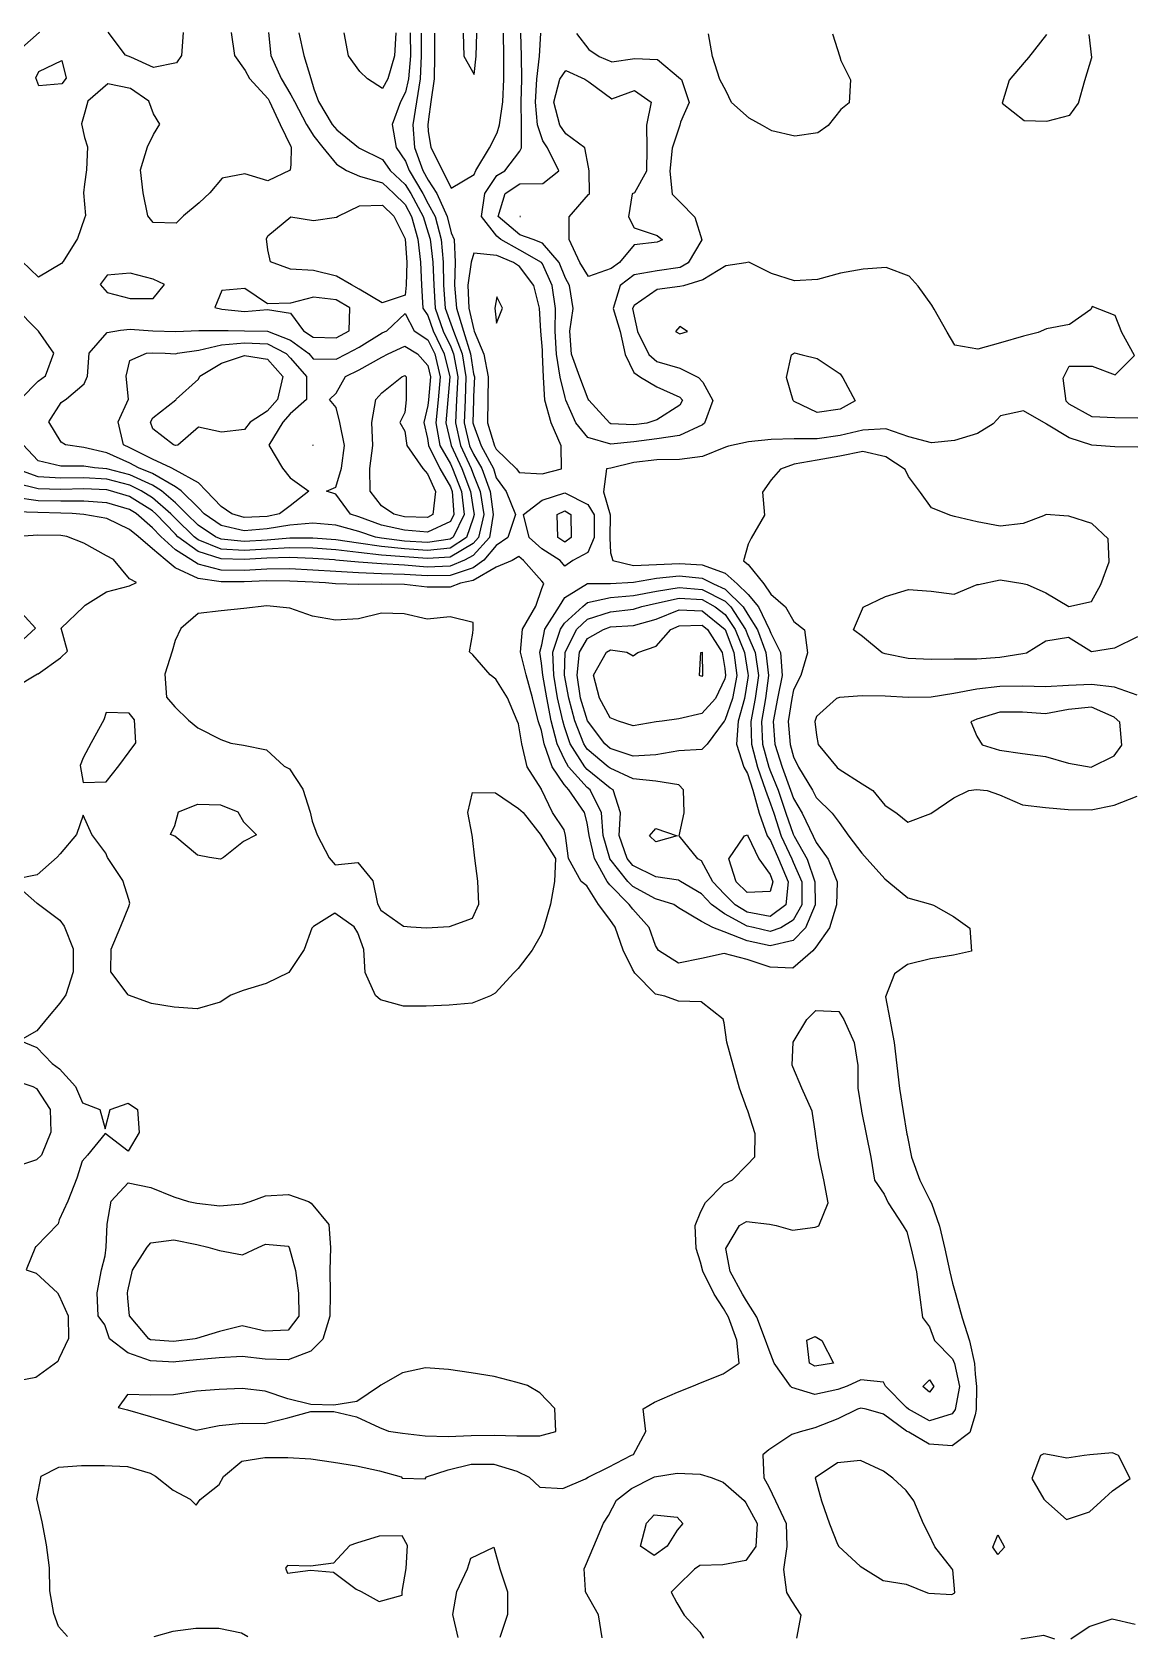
# Model space of a CAD drawing. Header units: metres. Extents: x -1670 to 1662, y -1053 to 1054.
# Drawn here: x 215 to 1662, y -1053 to 1049 of the extents above; entities that cross this region are included whole.
import ezdxf

# ---------------------------------------------------------------- set-up
doc = ezdxf.new("R2010")
doc.units = ezdxf.units.M

msp = doc.modelspace()

# ---------------------------------------------------------------- linework, layer by layer
at = {"layer": 'CONTOUR_10p0'}
for points in [[(524.331, 1048.509), (527.496, 1018.518), (541.111, 988.503), (553.71, 967.179), (558.224, 958.479), (573.879, 928.46), (583.57, 912.909), (595.585, 898.426), (613.47, 876.311), (626.509, 868.371), (643.419, 860.672), (673.384, 852.123), (688.424, 838.244), (703.303, 823.633), (711.612, 808.207), (719.696, 778.205), (723.212, 748.213), (724.569, 718.226), (726.245, 688.238), (732.953, 678.378), (739.933, 658.223), (754.429, 628.206), (761.463, 598.206), (759.098, 568.228), (756.608, 538.25), (762.556, 512.512), (763.447, 508.25), (777.348, 478.234), (788.785, 448.224), (792.34, 425.781), (793.58, 418.229), (792.312, 413.235), (783.466, 388.269), (762.237, 374.173), (732.245, 371.104), (702.265, 373.181), (672.288, 376.137), (642.314, 380.737), (612.339, 385.182), (582.359, 387.319), (552.375, 387.217), (522.384, 384.712), (492.395, 382.623), (462.417, 385.792), (454.826, 389.025), (432.475, 404.166), (417.171, 419.096), (402.558, 433.52), (384.135, 449.155), (372.626, 456.379), (342.672, 469.893), (312.706, 477.92), (296.56, 479.341), (282.729, 481.494), (252.744, 481.403), (222.776, 488.506), (202.907, 509.54)], [(313.288, 731.134), (303.987, 719.194), (313.236, 708.392), (343.203, 700.773), (373.188, 700.894), (388.036, 719.001), (373.246, 725.93), (343.279, 733.901), (313.288, 731.134)], [(463.166, 711.305), (454.224, 688.865), (463.11, 686.987), (493.087, 683.51), (523.079, 686.551), (553.052, 681.421), (570.039, 658.614), (582.964, 649.939), (612.947, 649.249), (629.993, 658.476), (630.832, 688.458), (613.062, 699.107), (583.085, 702.657), (553.082, 694.659), (523.096, 693.934), (493.157, 713.925), (463.166, 711.305)], [(200.221, 569.514), (223.015, 592.371), (232.515, 599.423), (243.463, 629.382), (223.165, 657.89), (221.961, 659.415), (193.251, 688.377)], [(971.892, 271.209), (1001.88, 272.776), (1031.884, 281.173), (1061.897, 293.632), (1091.878, 291.946), (1121.806, 267.62), (1121.851, 267.555), (1133.501, 237.544), (1137.354, 207.551), (1131.572, 177.581), (1121.532, 148.583), (1120.7, 147.622), (1098.331, 117.69), (1091.461, 110.829), (1061.472, 109.008), (1031.475, 103.771), (1001.487, 102.087), (971.525, 111.931), (964.379, 117.999), (941.659, 148.035), (941.624, 148.093), (932.735, 178.039), (928.141, 208.033), (931.328, 238.01), (941.872, 255.954), (962.605, 267.921), (971.892, 271.209)], [(1151.172, -0.973), (1151.457, -2.367), (1166.005, -32.384), (1181.037, -52.978), (1184.547, -62.41), (1180.986, -75.087), (1150.998, -76.55), (1136.469, -62.3), (1126.838, -32.294), (1147.481, -2.358), (1151.172, -0.973)]]:
    msp.add_lwpolyline(points, dxfattribs=at)
at = {"layer": 'CONTOUR_11p0'}
for points in [[(194.018, 1021.955), (224.064, 1048.606), (225.029, 1049.198)], [(475.553, 1048.621), (479.937, 1018.627), (493.814, 999.061), (499.281, 988.599), (523.713, 962.007), (525.76, 958.554), (539.743, 928.538), (553.554, 899.517), (554.008, 898.522), (553.5, 875.953), (552.718, 868.541), (523.466, 854.59), (493.503, 863.932), (463.505, 858.279), (447.756, 838.799), (433.445, 825.724), (413.026, 808.895), (403.399, 799.147), (373.417, 800.152), (366.349, 809.002), (360.275, 839), (356.599, 868.992), (365.914, 898.955), (373.682, 915.326), (382.195, 928.901), (373.744, 942.287), (367.667, 958.918), (343.835, 975.421), (313.864, 981.448), (287.694, 959.102), (283.794, 944.4), (279.762, 929.137), (283.718, 911.394), (287.229, 899.136), (286.294, 869.154), (283.578, 850.36), (282.182, 839.18), (283.518, 824.264), (284.998, 809.189), (283.475, 805.668), (274.334, 779.23), (255.546, 749.289), (253.354, 746.444), (223.328, 728.574), (201.453, 749.414)], [(643.33, 821.944), (673.316, 822.754), (688.141, 808.261), (703.199, 778.601), (703.287, 778.242), (705.238, 748.254), (704.542, 718.272), (703.03, 705.224), (673.022, 695.259), (643.078, 712.77), (632.751, 718.437), (613.133, 730.077), (583.166, 737.535), (553.185, 739.219), (526.895, 748.665), (523.258, 764.339), (521.703, 778.661), (523.301, 782.847), (553.343, 807.727), (583.316, 802.663), (613.311, 807.03), (615.4, 808.429), (643.33, 821.944)], [(343.11, 660.495), (360.933, 659.096), (373.09, 658.232), (403.073, 657.391), (433.061, 658.793), (447.335, 658.897), (463.046, 659.026), (471.64, 658.841), (493.03, 658.562), (523.013, 657.981), (552.971, 646.358), (576.905, 628.615), (582.899, 621.909), (612.883, 621.541), (626.542, 628.5), (642.903, 636.892), (672.932, 655.816), (679.226, 658.363), (702.975, 681.14), (714.837, 658.281), (732.879, 646.448), (741.854, 628.235), (748.863, 598.235), (746.31, 568.257), (743.373, 538.28), (748.739, 508.284), (762.491, 484.324), (765.297, 478.262), (776.724, 448.252), (780.334, 418.26), (765.999, 388.309), (762.264, 385.829), (732.269, 381.468), (702.289, 383.455), (672.313, 387.13), (664.544, 388.543), (642.348, 395.703), (612.383, 404.078), (582.404, 406.704), (552.414, 404.175), (522.418, 399.347), (492.428, 396.904), (462.459, 403.763), (440.268, 419.042), (432.527, 426.986), (409.958, 449.096), (402.606, 454.466), (372.661, 471.635), (354.072, 479.208), (342.707, 485.271), (312.754, 498.855), (282.785, 505.965), (258.78, 509.411), (252.816, 512.806), (236.831, 539.446), (252.936, 564.638), (259.833, 569.376), (282.976, 588.895), (287.529, 599.297), (289.473, 629.276), (313.116, 656.263), (330.828, 659.165), (343.11, 660.495)], [(582.639, 508.827), (582.437, 508.667), (582.638, 508.548), (582.722, 508.666), (582.639, 508.827)], [(1061.849, 272.662), (1091.835, 273.264), (1098.793, 267.608), (1118.059, 237.58), (1121.689, 216.715), (1122.58, 207.586), (1121.658, 203.262), (1109.25, 177.633), (1091.568, 157.685), (1061.568, 150.865), (1039.521, 147.809), (1031.574, 146.744), (1001.579, 141.901), (982.503, 147.941), (971.618, 152.154), (957.615, 177.982), (949.729, 207.984), (966.504, 237.929), (971.822, 240.971), (993.2, 237.867), (1001.789, 233.273), (1007.574, 237.834), (1031.803, 246.035), (1050.995, 267.718), (1061.849, 272.662)]]:
    msp.add_lwpolyline(points, dxfattribs=at)
at = {"layer": 'CONTOUR_12p0'}
for points in [[(412.727, 1048.766), (410.278, 1018.788), (403.882, 1008.868), (373.884, 1003.051), (343.93, 1016.4), (337.373, 1018.956), (314.69, 1048.992)], [(223.947, 997.727), (253.965, 1012.125), (259.529, 989.151), (253.894, 981.396), (223.904, 978.847), (219.599, 989.243), (223.947, 997.727)], [(373.024, 629.571), (389.19, 629.047), (403.006, 628.39), (405.351, 629.009), (433.002, 633.312), (463.002, 640.076), (492.994, 642.936), (522.975, 641.518), (547.577, 628.682), (552.916, 622.585), (574.058, 598.637), (574.083, 568.654), (552.749, 549.718), (543.195, 538.741), (524.884, 508.799), (542.456, 478.775), (552.556, 465.967), (577.225, 448.711), (552.472, 429.329), (538.858, 418.816), (522.455, 415.547), (492.467, 414.228), (476.166, 418.96), (462.516, 428.625), (442.826, 449.02), (432.602, 459.38), (402.656, 476.362), (396.731, 479.11), (372.704, 490.328), (342.753, 505.268), (334.514, 509.237), (327.437, 539.237), (341.284, 569.189), (338.091, 599.18), (343.016, 619.603), (364.705, 629.103), (373.024, 629.571)], [(702.876, 638.381), (719.434, 628.286), (732.803, 613.113), (736.263, 598.264), (733.522, 568.286), (732.682, 560.649), (727.664, 538.316), (732.583, 517.549), (733.811, 508.318), (748.452, 478.301), (762.421, 454.167), (764.662, 448.28), (767.003, 418.291), (762.317, 409.069), (732.3, 394.87), (702.322, 397.543), (672.352, 404.255), (642.393, 415.316), (631.761, 418.602), (612.476, 444.628), (600.145, 448.658), (612.498, 454.049), (620.003, 478.596), (623.947, 508.571), (617.634, 538.57), (612.737, 558.119), (603.991, 568.585), (612.781, 577.007), (625.023, 598.52), (642.835, 607.311), (672.858, 624.023), (680.953, 628.375), (702.876, 638.381)], [(1091.754, 238.013), (1091.982, 237.64), (1092.487, 207.655), (1091.68, 206.117), (1088.315, 207.664), (1090.319, 237.644), (1091.754, 238.013)]]:
    msp.add_lwpolyline(points, dxfattribs=at)
at = {"layer": 'CONTOUR_13p0'}
for points in [[(462.947, 616.056), (492.955, 626.08), (522.929, 621.556), (543.204, 598.708), (536.285, 568.741), (522.772, 553.46), (500.506, 538.839), (492.733, 529.451), (462.74, 525.994), (432.77, 532.311), (405.484, 509.074), (402.73, 508.598), (400.058, 509.086), (372.795, 530.076), (370.094, 539.139), (372.829, 544.601), (402.868, 568.291), (403.61, 569.046), (432.914, 595.043), (434.326, 598.959), (462.947, 616.056)], [(702.788, 600.015), (704.298, 598.338), (704.693, 568.353), (702.676, 551.524), (696.192, 538.389), (702.62, 527.234), (705.187, 508.384), (726.47, 478.351), (732.476, 471.482), (742.845, 448.33), (739.539, 418.354), (732.345, 414.374), (702.362, 415.246), (688.473, 418.471), (672.41, 429.479), (657.212, 448.527), (657.026, 478.511), (660.795, 508.486), (659.649, 538.473), (664.619, 568.445), (672.751, 577.503), (698.688, 598.35), (702.788, 600.015)]]:
    msp.add_lwpolyline(points, dxfattribs=at)
at = {"layer": 'CONTOUR_3p0'}
msp.add_lwpolyline([(1451.365, 150.33), (1443.698, 146.878), (1451.314, 128.114), (1458.268, 116.861), (1481.256, 109.8), (1511.23, 105.294), (1541.205, 101.379), (1571.17, 92.966), (1601.142, 87.647), (1631.161, 102.643), (1641.213, 116.439), (1638.51, 146.429), (1631.277, 153.043), (1601.324, 166.266), (1571.332, 163.226), (1541.335, 157.553), (1511.355, 159.424), (1481.37, 159.475), (1451.365, 150.33)], dxfattribs=at)
at = {"layer": 'CONTOUR_4p0'}
for points in [[(1661.329, 181.941), (1631.368, 192.138), (1601.392, 195.796), (1571.405, 194.642), (1541.416, 192.688), (1511.434, 193.658), (1481.448, 193.167), (1451.455, 189.484), (1421.458, 183.889), (1391.462, 179.045), (1361.477, 178.633), (1331.497, 180.464), (1301.513, 180.957), (1271.524, 178.929), (1267.728, 177.267), (1241.482, 153.848), (1239.451, 147.349), (1241.425, 129.314), (1243.901, 117.355), (1268.457, 87.315), (1271.307, 84.878), (1301.248, 65.823), (1315.319, 57.223), (1331.168, 37.737), (1347.234, 27.166), (1361.101, 15.611), (1391.111, 26.836), (1391.329, 27.064), (1421.143, 47.564), (1441.128, 56.933), (1451.153, 58.465), (1465.129, 56.878), (1481.121, 51.558), (1511.076, 38.421), (1541.052, 34.946), (1571.03, 32.316), (1601.013, 31.851), (1631.012, 37.947), (1661.023, 49.657)], [(699.789, -704.545), (671.191, -720.872), (669.764, -722.134), (639.734, -742.168), (609.739, -746.858), (579.756, -746.104), (549.789, -738.603), (519.827, -728.754), (489.851, -725.2), (459.863, -726.608), (429.874, -728.603), (399.879, -733.309), (369.893, -734.143), (339.911, -732.95), (327.653, -750.069), (339.865, -752.976), (369.829, -761.845), (399.793, -770.988), (429.757, -779.603), (459.755, -773.852), (489.747, -770.407), (519.73, -770.966), (549.731, -763.685), (579.735, -755.404), (609.719, -755.308), (639.688, -762.13), (669.64, -776.277), (681.174, -780.863), (699.608, -783.549), (729.583, -787.303), (759.566, -787.894), (789.553, -786.796), (819.538, -786.318), (849.521, -787.022), (879.505, -787.369), (900.589, -781.366), (899.038, -751.379), (879.634, -731.062), (863.174, -721.313), (849.681, -717.176), (819.715, -709.448), (789.741, -704.886), (759.767, -700.241), (729.787, -698.343), (699.789, -704.545)], [(1269.219, -822.46), (1239.701, -842.113), (1247.969, -872.115), (1258.366, -902.123), (1268.975, -928.669), (1270.975, -932.135), (1298.893, -957.647), (1305.668, -962.199), (1328.834, -976.481), (1358.807, -981.3), (1386.898, -992.369), (1388.764, -992.971), (1418.744, -994.923), (1422.505, -992.451), (1419.873, -962.461), (1418.822, -960.71), (1396.335, -932.424), (1388.939, -916.777), (1381.503, -902.406), (1368.949, -872.393), (1359.088, -858.657), (1341.607, -842.347), (1329.163, -833.321), (1299.21, -819.441), (1269.219, -822.46)], [(1539.104, -810.584), (1534.671, -812.807), (1523.186, -842.764), (1538.967, -870.153), (1541.754, -872.791), (1568.89, -896.566), (1598.897, -886.794), (1613.851, -872.957), (1628.945, -858.931), (1651.876, -843.06), (1636.817, -813.042), (1629.059, -809.572), (1599.069, -811.964), (1591.78, -812.939), (1569.075, -816.498), (1551.078, -812.845), (1539.104, -810.584)]]:
    msp.add_lwpolyline(points, dxfattribs=at)
at = {"layer": 'CONTOUR_5p0'}
for points in [[(779.209, 1047.921), (780.164, 1017.935), (793.65, 993.814), (796.249, 1017.898), (796.83, 1047.881)], [(822.964, 702.931), (820.455, 688.021), (822.884, 668.284), (830.792, 687.997), (822.964, 702.931)], [(1661.504, 258.093), (1631.486, 243.204), (1601.491, 238.572), (1571.549, 257.042), (1541.554, 252.349), (1516.275, 236.661), (1511.531, 235.99), (1481.536, 231.217), (1451.546, 228.921), (1421.562, 228.848), (1391.577, 228.67), (1361.595, 229.778), (1331.624, 235.784), (1327.597, 237.097), (1301.693, 258.722), (1289.765, 267.168), (1301.776, 294.811), (1302.687, 297.121), (1331.797, 310.817), (1361.803, 319.991), (1391.782, 317.716), (1421.758, 314.097), (1451.771, 326.37), (1453.5, 326.757), (1481.77, 332.866), (1511.744, 328.076), (1517.168, 326.61), (1541.7, 315.815), (1571.642, 297.598), (1601.642, 304.177), (1613.485, 326.388), (1624.447, 356.346), (1623.063, 386.333), (1601.878, 406.465), (1571.916, 416.133), (1565.358, 416.45), (1541.936, 418.043), (1538.696, 416.511), (1511.925, 406.328), (1481.932, 402.924), (1451.961, 408.677), (1421.992, 415.525), (1417.182, 416.792), (1392.034, 426.848), (1377.871, 446.866), (1362.144, 467.845), (1357.751, 476.896), (1332.219, 493.698), (1302.251, 500.741), (1272.252, 494.64), (1242.255, 489.158), (1212.258, 483.79), (1194.615, 477.273), (1182.227, 463.685), (1171.02, 447.343), (1173.404, 417.354), (1155.941, 387.411), (1152.049, 379.478), (1146.106, 357.45), (1151.987, 352.91), (1172.742, 327.405), (1181.882, 314.015), (1200.809, 297.356), (1211.784, 277.958), (1225.688, 267.315), (1229.576, 237.323), (1220.843, 207.359), (1211.578, 188.912), (1209.198, 177.402), (1204.477, 147.429), (1206.929, 117.44), (1211.376, 100.994), (1218.109, 87.431), (1236.101, 57.406), (1241.238, 47.886), (1261.961, 27.362), (1271.147, 15.063), (1283.711, -2.671), (1301.038, -25.108), (1307.71, -32.71), (1330.945, -58.665), (1336.156, -62.76), (1360.873, -83.433), (1390.838, -91.773), (1394.541, -92.878), (1420.785, -107.747), (1442.206, -122.971), (1444.203, -152.959), (1420.669, -158.473), (1390.674, -163.108), (1360.673, -170.347), (1343.76, -182.712), (1331.761, -212.668), (1337.32, -242.664), (1343.138, -272.661), (1346.714, -302.653), (1349.984, -332.644), (1355.169, -362.64), (1359.921, -392.634), (1360.158, -393.981), (1365.764, -422.631), (1376.82, -452.64), (1389.947, -478.643), (1392.058, -482.659), (1402.681, -512.667), (1409.322, -542.666), (1416.192, -572.666), (1419.681, -587.499), (1423.786, -602.667), (1432.234, -632.67), (1441.643, -662.675), (1448.439, -692.674), (1449.391, -706.525), (1450.897, -722.664), (1450.67, -752.647), (1449.269, -759.5), (1442.389, -782.611), (1419.192, -800.093), (1389.212, -797.955), (1362.311, -782.427), (1359.267, -780.965), (1329.334, -758.883), (1306.454, -752.315), (1299.368, -750.8), (1295.001, -752.289), (1269.351, -765.122), (1239.34, -776.747), (1219.968, -782.1), (1209.335, -785.626), (1179.306, -805.461), (1171.208, -811.971), (1172.725, -841.959), (1179.194, -853.914), (1187.843, -871.977), (1201.721, -901.993), (1202.754, -931.979), (1198.168, -961.952), (1202.495, -991.945), (1208.836, -1003.065), (1220.868, -1021.971), (1215.161, -1051.942)], [(192.109, 191.657), (222.135, 209.505), (222.711, 209.655), (252.168, 230.591), (261.049, 239.551), (253.141, 269.553), (282.306, 297.273), (284.582, 299.465), (312.336, 317.097), (342.339, 324.981), (351.763, 329.294), (342.36, 334.143), (321.431, 359.348), (312.444, 364.111), (282.497, 380.6), (260.447, 389.472), (252.536, 390.643), (222.552, 391.29), (203.682, 389.602)], [(261.125, -1049.755), (249.263, -1036.4), (243.263, -1019.73), (238.077, -989.734), (237.513, -959.749), (233.718, -929.757), (227.973, -899.76), (220.936, -869.76), (226.783, -839.789), (249.74, -828.146), (279.729, -826.085), (309.714, -825.774), (339.695, -827.099), (369.66, -835.872), (376.596, -840.132), (399.593, -858.331), (421.688, -870.219), (429.532, -877.785), (434.903, -870.25), (459.579, -850.723), (465.422, -840.336), (489.632, -820.488), (519.629, -815.311), (549.613, -815.522), (579.593, -817.21), (609.567, -821.692), (639.54, -826.55), (669.51, -832.843), (697.865, -840.869), (699.472, -842.606), (729.455, -843.403), (731.214, -840.945), (759.466, -831.74), (789.467, -824.434), (819.452, -824.078), (849.415, -833.357), (865.645, -841.254), (879.351, -854.474), (909.331, -856.09), (939.344, -843.472), (942.764, -841.431), (969.363, -828.319), (999.384, -812.549), (1001.866, -811.583), (1018.068, -781.636), (1014.798, -751.645), (1029.528, -743.106), (1059.542, -730.138), (1080.649, -721.812), (1089.554, -717.739), (1119.565, -706.209), (1140.287, -691.966), (1137.361, -661.975), (1126.412, -631.966), (1119.762, -620.705), (1107.482, -601.939), (1092.602, -571.921), (1089.917, -559.96), (1084.182, -541.918), (1082.579, -511.931), (1090.069, -493.715), (1096.383, -481.979), (1120.137, -457.321), (1131.626, -452.076), (1150.177, -433.079), (1160.835, -422.16), (1161.178, -392.177), (1151.47, -362.171), (1150.348, -358.742), (1140.916, -332.163), (1132.403, -302.16), (1124.292, -272.157), (1120.621, -247.07), (1119.404, -242.162), (1090.701, -219.279), (1060.718, -218.584), (1043.089, -212.003), (1030.755, -209.319), (1003.726, -181.929), (1000.845, -176.758), (988.527, -151.91), (977.849, -121.902), (971.01, -111.672), (956.133, -91.868), (941.127, -67.661), (933.504, -61.832), (916.991, -31.811), (913.019, -1.818), (911.312, 5.825), (895.894, 28.205), (881.812, 58.221), (881.45, 59.001), (863.049, 88.248), (855.943, 118.248), (851.661, 144.112), (849.666, 148.247), (836.942, 178.26), (821.812, 202.927), (814.513, 208.295), (791.901, 234.729), (787.215, 238.342), (791.965, 262.832), (792.397, 268.313), (791.998, 276.983), (762.03, 284.271), (732.038, 281.084), (702.07, 288.151), (672.088, 289.188), (642.085, 281.562), (612.097, 279.789), (582.124, 285.112), (552.164, 295.549), (522.187, 298.795), (492.194, 295.328), (462.202, 292.324), (432.21, 288.734), (409.449, 269.194), (402.144, 253.427), (398.145, 239.236), (388.846, 209.274), (390.668, 179.286), (401.944, 166.652), (419.761, 149.235), (431.865, 138.962), (461.815, 123.866), (474.979, 119.124), (491.782, 116.317), (521.754, 110.504), (544.95, 88.98), (551.681, 85.437), (569.074, 58.941), (578.766, 28.935), (581.508, 17.084), (587.965, -1.07), (603.758, -31.091), (611.361, -40.23), (641.352, -37.27), (660.974, -61.206), (666.963, -91.203), (671.194, -99.378), (701.13, -120.553), (710.656, -121.288), (731.109, -122.786), (753.496, -121.386), (761.098, -120.936), (791.108, -109.853), (799.806, -91.509), (798.242, -61.521), (794.372, -31.529), (791.35, -4.37), (790.788, -1.537), (785.386, 28.459), (791.486, 54.437), (821.469, 54.039), (851.407, 33.613), (857.827, 28.293), (881.046, -1.744), (881.309, -2.271), (899.782, -31.771), (898.652, -61.752), (893.543, -91.724), (884.668, -121.688), (881.012, -131.503), (869.21, -151.636), (850.925, -175.773), (845.632, -181.565), (820.867, -207.852), (814.902, -211.478), (790.852, -221.105), (760.862, -223.679), (730.875, -224.858), (700.89, -225.099), (670.924, -216.84), (664.411, -211.133), (650.982, -181.118), (649.226, -151.13), (641.142, -128.947), (636.282, -121.117), (611.216, -103.313), (583.141, -120.995), (581.186, -123.039), (571.14, -150.951), (551.147, -180.889), (551.069, -180.953), (521.051, -195.4), (491.046, -204.436), (474.985, -210.698), (461.026, -219.659), (431.021, -228.456), (401.042, -226.146), (371.069, -221.372), (341.109, -210.663), (340.733, -210.389), (317.929, -180.353), (318.287, -150.37), (330.897, -120.415), (341.375, -94.606), (343.048, -90.459), (341.396, -85.364), (333.569, -60.454), (313.746, -30.424), (311.551, -24.843), (293.07, -0.393), (281.68, 24.904), (272.913, -0.347), (251.579, -25.79), (247.538, -30.272), (221.532, -53.09), (191.533, -59.237)], [(192.356, 299.219), (219.206, 269.631), (192.231, 244.792)], [(311.973, 158.964), (308.885, 149.49), (292.206, 119.544), (281.852, 99.885), (278.041, 89.593), (281.778, 67.424), (311.765, 68.368), (328.366, 89.477), (341.839, 107.477), (350.61, 119.41), (348.846, 149.398), (341.956, 158.422), (311.973, 158.964)], [(191.522, -64.035), (220.95, -90.179), (221.447, -90.282), (251.38, -112.648), (256.82, -120.245), (268.75, -150.257), (268.528, -180.24), (259.243, -210.202), (251.131, -221.074), (234.947, -240.131), (221.063, -257.475), (198.998, -270.032), (221.013, -279.245), (241.362, -300.113), (250.934, -306.892), (271.801, -330.167), (280.816, -351.576), (303.555, -360.223), (310.723, -385.567), (317.09, -360.254), (340.784, -352), (352.671, -360.336), (355.045, -390.325), (340.641, -414.566), (310.709, -391.526), (287.393, -420.154), (280.641, -427.933), (273.411, -450.106), (261.737, -480.063), (250.481, -504.519), (248.921, -510.017), (220.417, -539.266), (219.44, -539.934), (207.16, -569.889), (220.337, -574.422), (248.256, -599.967), (250.253, -603.907), (262.28, -629.983), (262.363, -659.967), (250.065, -686.376), (248.54, -689.92), (220.024, -710.822), (190.027, -716.417)], [(340.546, -456.049), (370.516, -462.347), (400.472, -474.604), (419.464, -480.425), (430.438, -482.826), (460.414, -486.358), (490.405, -483.767), (500.305, -480.61), (520.413, -473.193), (550.402, -471.229), (576.553, -480.785), (580.361, -482.606), (603.196, -510.83), (605.29, -540.818), (604.727, -570.801), (604.921, -600.785), (604.414, -630.768), (595.56, -660.731), (579.916, -676.495), (549.905, -687.808), (519.924, -686.645), (489.946, -683.551), (459.959, -685.008), (429.968, -687.752), (403.035, -690.274), (399.977, -690.626), (393.502, -690.252), (369.996, -689.131), (340.036, -678.434), (316.286, -660.091), (310.135, -642.136), (301.286, -630.073), (300.089, -600.086), (305.592, -570.115), (310.342, -551.575), (312.018, -540.146), (312.978, -510.164), (318.248, -480.192), (340.546, -456.049)], [(639.308, -927.776), (630.662, -930.666), (609.264, -953.749), (579.271, -957.486), (549.289, -956.697), (546.481, -960.457), (549.265, -966.981), (579.26, -962.679), (609.237, -965.552), (639.17, -987.908), (645.746, -990.668), (669.118, -1003.67), (699.121, -995.628), (699.454, -990.791), (704.559, -960.819), (706.061, -930.839), (699.3, -917.777), (669.314, -918.304), (639.308, -927.776)], [(1478.892, -916.474), (1487.589, -932.633), (1478.833, -942.339), (1472.539, -932.599), (1478.892, -916.474)], [(1574.622, -1052.768), (1598.552, -1036.595), (1628.56, -1026.355), (1658.527, -1033.555)], [(497.378, -1050.296), (489.117, -1045.417), (459.147, -1039.207), (429.163, -1039.144), (399.169, -1043.121), (374.399, -1050.014)], [(1509.161, -1052.617), (1538.558, -1047.811), (1552.868, -1052.718)]]:
    msp.add_lwpolyline(points, dxfattribs=at)
at = {"layer": 'CONTOUR_6p0'}
for points in [[(741.727, 1048.008), (741.746, 1018.024), (741.196, 988.041), (736.995, 958.067), (733.545, 935.224), (732.84, 928.093), (733.509, 919.817), (736.97, 898.1), (751.995, 868.081), (763.322, 844.926), (793.348, 862.994), (795.718, 867.981), (813.557, 897.923), (823.458, 917.343), (826.78, 927.877), (830.986, 957.851), (832.537, 987.831), (832.492, 1017.815), (831.833, 1047.8)], [(793.111, 760.092), (789.63, 748.06), (785.406, 718.086), (786.481, 688.099), (792.879, 659.523), (793.474, 658.1), (806.006, 628.087), (811.983, 598.089), (811.542, 568.107), (810.833, 538.125), (820.2, 508.119), (822.504, 503.595), (849.003, 478.069), (852.419, 473.187), (882.4, 471.482), (907.992, 477.933), (907.307, 507.919), (894.161, 537.933), (885.991, 567.935), (884.21, 597.923), (882.997, 627.91), (882.772, 633.062), (880.869, 657.898), (878.845, 687.887), (871.633, 717.887), (853.039, 742.441), (844.893, 747.932), (823.089, 757.201), (793.111, 760.092)], [(1062.751, 663.901), (1057.12, 657.492), (1062.73, 654.683), (1072.719, 657.456), (1062.751, 663.901)], [(1662.078, 506.431), (1632.094, 506.705), (1602.115, 508.898), (1572.152, 518.274), (1542.581, 536.437), (1542.21, 536.766), (1512.265, 553.87), (1482.265, 547.076), (1472.953, 536.597), (1452.227, 523.986), (1422.222, 514.815), (1392.23, 511.835), (1362.264, 519.717), (1332.303, 530.124), (1302.315, 528.666), (1272.314, 521.407), (1242.32, 517.329), (1212.335, 517.218), (1182.348, 516.209), (1152.357, 513.322), (1126.473, 507.413), (1122.357, 506.424), (1092.344, 494.23), (1062.35, 490.287), (1032.364, 489.654), (1002.371, 485.98), (972.37, 478.874), (966.537, 477.798), (962.665, 447.824), (971.342, 417.82), (970.851, 387.837), (972.115, 367.948), (975.028, 357.844), (1002.061, 351.275), (1032.049, 352.787), (1062.037, 354.269), (1092.017, 352.228), (1121.976, 341.45), (1137.543, 327.486), (1151.897, 313.632), (1165.43, 297.438), (1180.22, 267.42), (1181.764, 262.911), (1194.58, 237.403), (1196.518, 207.415), (1190.617, 177.445), (1184.637, 147.475), (1187.204, 117.486), (1196.814, 87.48), (1207.613, 57.471), (1211.251, 46.766), (1222.681, 27.453), (1237.179, -2.564), (1241.102, -10.967), (1256.956, -32.593), (1268.457, -62.604), (1267.568, -92.585), (1258.51, -122.548), (1240.786, -148.056), (1236.572, -152.481), (1210.739, -175.26), (1180.758, -174.17), (1150.796, -164.191), (1120.83, -156.132), (1090.831, -162.642), (1060.833, -168.622), (1034.96, -152.017), (1030.901, -145.736), (1022.465, -122.005), (1001.026, -98.096), (996.526, -91.961), (971.115, -66.207), (967.752, -61.911), (950.781, -31.888), (944.009, -1.889), (941.317, 14.919), (937.72, 28.109), (917.437, 58.139), (911.448, 64.97), (895.417, 88.174), (885.227, 118.181), (881.626, 135.452), (877.455, 148.183), (869.835, 178.184), (861.642, 208.186), (853.923, 238.188), (856.824, 268.165), (874.205, 298.109), (882.053, 321.149), (884.502, 328.069), (882.076, 331.026), (858.003, 358.114), (852.165, 362.993), (843.19, 358.148), (822.149, 349.254), (792.124, 331.939), (775.785, 328.319), (762.12, 323.245), (732.135, 323.255), (702.158, 326.693), (672.175, 327.217), (642.189, 326.675), (612.207, 327.637), (599.126, 328.726), (582.226, 329.416), (552.246, 331.133), (522.261, 331.281), (492.274, 330.106), (462.289, 330.137), (432.315, 334.471), (402.362, 348.49), (388.934, 359.193), (372.434, 373.162), (353.79, 389.257), (342.508, 398.691), (312.556, 413.003), (282.584, 418.223), (267.461, 419.44), (252.603, 420.033), (222.62, 420.583), (192.637, 421.488)], [(431.636, 39.118), (461.618, 38.167), (484.202, 29.152), (491.552, 16.182), (508.507, -0.888), (491.493, -9.675), (465.505, -30.773), (461.455, -32.84), (447.176, -30.731), (431.482, -27.716), (401.555, -2.665), (395.93, -0.629), (401.587, 11.098), (406.638, 29.33), (431.636, 39.118)], [(1240.596, -230.805), (1270.577, -232.202), (1277.382, -242.526), (1290.825, -272.541), (1295.636, -302.535), (1295.536, -332.519), (1300.262, -362.054), (1300.307, -362.513), (1306.546, -392.511), (1312.625, -422.509), (1317.623, -452.504), (1329.996, -471.013), (1335.202, -482.528), (1355.074, -512.558), (1359.867, -520.18), (1365.37, -542.565), (1372.61, -572.565), (1376.227, -602.557), (1380.187, -632.55), (1389.565, -644.593), (1395.908, -662.57), (1419.453, -686.591), (1422.021, -692.614), (1428.805, -722.613), (1423.074, -752.583), (1419.288, -758.191), (1389.282, -767.605), (1362.035, -752.443), (1359.338, -750.03), (1331.665, -722.389), (1329.43, -716.941), (1299.453, -714.056), (1281.576, -722.274), (1269.44, -726.534), (1239.441, -732.9), (1209.477, -723.981), (1207.304, -722.103), (1186.1, -692.071), (1179.605, -675.266), (1174.948, -662.062), (1163.452, -632.052), (1149.77, -610.354), (1144.612, -602.025), (1128.754, -572.004), (1122.894, -542.007), (1140.61, -512.064), (1150.008, -506.573), (1179.984, -510.231), (1188.595, -512.175), (1209.95, -518.256), (1239.944, -514.037), (1244.48, -512.303), (1256.833, -482.348), (1251.284, -452.352), (1244.404, -422.352), (1240.353, -392.359), (1240.225, -391.826), (1235.845, -362.365), (1222.363, -332.35), (1210.442, -304.509), (1209.747, -302.338), (1210.493, -282.148), (1211.108, -272.357), (1228.779, -242.414), (1240.596, -230.805)], [(100.982, -319.705), (130.968, -319.098), (160.95, -320.474), (190.931, -322.013), (215.953, -330.039), (220.89, -332.767), (238.623, -360.074), (239.631, -390.061), (227.053, -420.016), (220.676, -426.112), (190.669, -436.276), (160.674, -440.904), (130.679, -445.351), (107.097, -419.741), (100.765, -414.396), (82.161, -389.7), (70.872, -374.467), (61.843, -359.669), (70.97, -331.746), (72.642, -329.71), (100.982, -319.705)], [(370.35, -534.809), (400.343, -530.757), (430.314, -536.998), (444.908, -540.451), (460.28, -544.871), (490.252, -550.408), (510.721, -540.601), (520.268, -536.473), (550.247, -538.951), (551.303, -540.695), (559.515, -570.697), (563.635, -600.69), (564.102, -630.675), (549.994, -649.097), (520.007, -650.174), (490.039, -643.113), (460.038, -650.471), (430.032, -659.874), (428.172, -660.347), (400.038, -663.799), (370.059, -661.441), (367.558, -660.209), (342.237, -630.167), (340.2, -606.976), (339.764, -600.177), (340.222, -597.466), (346.541, -570.209), (365.735, -540.269), (370.35, -534.809)], [(961.048, -1051.359), (956.186, -1021.364), (939.234, -991.341), (939.011, -988.914), (937.383, -961.353), (939.084, -957.054), (950.029, -931.398), (962.624, -901.444), (969.219, -891.423), (979.735, -871.499), (999.284, -856.133), (1027.849, -841.626), (1029.303, -840.973), (1059.299, -835.888), (1089.28, -837.158), (1103.69, -841.8), (1119.24, -847.684), (1146.84, -871.883), (1149.162, -874.66), (1163.848, -901.906), (1161.934, -931.885), (1148.989, -950.152), (1118.991, -956.071), (1089.005, -956.759), (1081.869, -961.685), (1058.958, -984.174), (1051.276, -991.598), (1058.909, -1005.663), (1068.356, -1021.621), (1088.805, -1044.058), (1093.536, -1051.663)], [(772.386, -1050.926), (765.673, -1020.927), (770.949, -990.955), (784.871, -961.003), (789.185, -947.262), (819.202, -932.915), (827.122, -961.1), (837.174, -991.107), (837.332, -1021.091), (826.901, -1051.051)]]:
    msp.add_lwpolyline(points, dxfattribs=at)
at = {"layer": 'CONTOUR_7p0'}
for points in [[(724.224, 1048.048), (724.31, 1018.064), (722.927, 988.084), (717.967, 958.111), (713.258, 928.138), (715.493, 898.149), (726.266, 868.141), (733.361, 855.355), (744.58, 838.115), (758.347, 808.099), (763.187, 786.537), (767.25, 778.095), (768.646, 748.108), (767.673, 718.127), (770.224, 688.137), (779.704, 658.131), (788.683, 628.127), (792.747, 602.094), (793.768, 598.131), (792.678, 572.508), (792.563, 568.15), (791.935, 538.168), (792.593, 535.435), (802.634, 508.16), (818.59, 478.139), (822.418, 466.191), (835.409, 448.117), (847.488, 418.105), (837.761, 388.144), (822.214, 377.549), (806.133, 358.233), (792.162, 348.206), (762.154, 338.275), (732.169, 337.83), (702.188, 339.719), (672.206, 340.722), (642.224, 341.748), (612.243, 343.392), (582.263, 345.196), (552.282, 346.982), (522.296, 346.568), (492.308, 344.709), (462.324, 345.266), (432.358, 353.272), (422.556, 359.115), (402.416, 372.066), (383.428, 389.189), (372.497, 400.614), (351.164, 419.247), (342.568, 424.643), (312.604, 433.545), (282.624, 435.524), (252.639, 435.574), (222.656, 436.194), (192.68, 440.241)], [(1662.165, 544.178), (1632.182, 544.479), (1602.2, 545.858), (1572.255, 562.644), (1568.149, 566.361), (1564.362, 596.354), (1572.369, 612.16), (1602.354, 612.219), (1632.311, 600.654), (1657.78, 626.121), (1641.075, 656.143), (1632.491, 678.456), (1612.188, 686.194), (1602.534, 690.083), (1600.392, 686.221), (1572.495, 666.545), (1542.497, 661.011), (1531.692, 656.396), (1512.491, 651.412), (1482.486, 642.528), (1452.482, 634.29), (1422.509, 639.504), (1412.396, 656.672), (1395.736, 686.694), (1392.646, 691.986), (1374.506, 716.727), (1362.749, 730), (1332.791, 741.241), (1302.801, 739.181), (1272.804, 733.816), (1242.801, 725.492), (1212.812, 723.933), (1182.85, 733.57), (1154.558, 747.218), (1152.899, 748.196), (1149.086, 747.231), (1122.903, 743.314), (1092.877, 725.158), (1067.341, 717.436), (1062.872, 716.256), (1032.878, 712.291), (1002.846, 691.695), (1000.935, 687.605), (1002.813, 677.475), (1007.354, 657.607), (1022.12, 627.589), (1032.661, 618.495), (1062.626, 609.765), (1087.173, 597.455), (1092.568, 591.281), (1105.737, 567.429), (1095.074, 537.469), (1092.439, 535.593), (1062.423, 521.65), (1032.428, 517.175), (1002.434, 513.128), (972.442, 509.994), (942.478, 519.082), (926.746, 537.858), (913.664, 567.871), (912.614, 571.154), (906.23, 597.872), (901.045, 627.868), (899.313, 657.856), (899.767, 687.838), (895.687, 717.831), (883.032, 745.886), (881.602, 747.848), (853.089, 764.028), (828.301, 777.954), (823.146, 782.175), (803.209, 807.996), (807.479, 837.97), (823.33, 861.759), (833.612, 867.893), (853.387, 893.269), (855.52, 897.826), (855.308, 927.811), (855.22, 957.795), (855.75, 987.777), (855.66, 1017.761), (854.695, 1047.747)], [(1542.42, 1046.158), (1518.962, 1016.229), (1513.318, 1009.426), (1493.53, 986.304), (1484.407, 956.342), (1513.143, 933.757), (1543.125, 932.67), (1573.128, 940.624), (1584.354, 956.11), (1592.536, 986.075), (1601.842, 1016.037), (1598.341, 1046.029)], [(1212.594, 629.507), (1222.8, 627.126), (1242.562, 622.091), (1272.5, 602.055), (1275.94, 597.02), (1291.994, 566.999), (1272.394, 555.852), (1242.4, 551.748), (1212.448, 566.114), (1211.133, 567.185), (1202.419, 597.189), (1208.667, 627.158), (1212.594, 629.507)], [(882.32, 436.857), (912.326, 446.363), (942.276, 431.424), (950.513, 417.868), (950.383, 387.884), (942.131, 368.484), (922.721, 357.964), (912.106, 350.699), (906.268, 358.002), (882.174, 373.452), (865.373, 388.08), (858.04, 418.081), (882.32, 436.857)], [(972.023, 328.024), (1002.011, 329.524), (1032.007, 334.656), (1061.999, 337.998), (1091.977, 334.834), (1106.639, 327.557), (1121.929, 320.675), (1145.567, 297.484), (1151.836, 287.347), (1164.11, 267.457), (1175.294, 237.448), (1178.769, 207.456), (1174.704, 177.482), (1169.645, 147.51), (1171.02, 117.523), (1179.298, 87.52), (1181.348, 82.084), (1191.304, 57.509), (1201.615, 27.501), (1211.143, 0.082), (1212.523, -2.507), (1229.159, -32.529), (1239.368, -62.537), (1239.705, -92.521), (1227.296, -122.476), (1210.822, -139.269), (1180.822, -146.006), (1150.853, -139.562), (1120.895, -127.834), (1105.795, -122.196), (1090.942, -114.353), (1060.999, -96.384), (1054.804, -92.095), (1031.042, -84.605), (1001.094, -68.432), (994.707, -61.973), (971.193, -32.189), (971.041, -31.935), (962.362, -1.931), (960.263, 28.057), (945.182, 58.076), (941.424, 61.154), (917.054, 88.124), (911.523, 97.583), (902.054, 118.142), (894.336, 148.144), (888.561, 178.141), (883.335, 208.137), (881.829, 223.806), (879.346, 238.129), (881.884, 247.763), (886.154, 268.098), (905.18, 298.037), (912.012, 309.773), (942.038, 327.734), (960.545, 327.894), (972.023, 328.024)], [(1239.615, -657.138), (1248.377, -662.231), (1263.98, -692.25), (1239.525, -696.106), (1232.199, -692.177), (1228.884, -662.186), (1239.615, -657.138)], [(1389.405, -714.042), (1395.231, -722.536), (1389.369, -729.895), (1380.788, -722.502), (1389.405, -714.042)], [(1029.189, -890.338), (1059.166, -893.577), (1066.523, -901.682), (1059.127, -910.723), (1046.11, -931.619), (1029.067, -943.808), (1011.062, -931.538), (1019.036, -901.573), (1029.189, -890.338)]]:
    msp.add_lwpolyline(points, dxfattribs=at)
at = {"layer": 'CONTOUR_8p0'}
for points in [[(709.896, 1048.081), (710.047, 1018.097), (707.609, 988.119), (703.642, 970.718), (697.28, 958.159), (686.3, 928.2), (691.366, 898.205), (703.434, 880.536), (708.333, 868.182), (726.14, 838.157), (733.29, 824.549), (742.261, 808.136), (750.338, 778.134), (753.002, 748.144), (753.468, 718.159), (755.722, 688.17), (762.913, 667.533), (766.266, 658.162), (777.596, 628.152), (782.781, 598.157), (781.576, 568.176), (780.419, 538.195), (787.435, 508.195), (792.505, 497.302), (803.624, 478.174), (814.456, 448.165), (818.567, 418.172), (813.563, 388.2), (792.199, 364.356), (780.996, 358.291), (762.182, 350.498), (732.195, 349.424), (702.216, 351.675), (672.235, 353.454), (642.256, 355.746), (612.278, 358.573), (610.863, 358.682), (582.298, 360.632), (552.317, 362.01), (522.33, 361.172), (492.341, 359.241), (462.358, 360.185), (432.396, 369.705), (405.794, 389.138), (402.463, 392.387), (376.694, 419.189), (372.548, 422.813), (342.607, 441.53), (317.686, 449.308), (312.643, 450.584), (282.661, 451.854), (252.674, 451.025), (222.692, 451.818), (192.724, 459.131)], [(927.246, 1047.58), (943.649, 1026.561), (956.927, 1017.527), (973.596, 1010.319), (1003.591, 1014.548), (1033.573, 1013.392), (1063.499, 988.265), (1064.774, 987.295), (1074.814, 957.288), (1063.368, 931.266), (1062.482, 927.333), (1052.64, 897.372), (1049.454, 867.395), (1052.677, 837.404), (1063.127, 826.821), (1082.233, 807.352), (1091.54, 777.347), (1073.708, 747.405), (1062.93, 741.422), (1032.935, 737.052), (1002.938, 731.688), (984.394, 717.627), (975.6, 687.663), (984.487, 657.659), (991.062, 627.66), (1002.644, 604.087), (1011.206, 597.63), (1032.585, 585.274), (1062.538, 571.649), (1066.318, 567.519), (1062.514, 561.329), (1032.485, 541.957), (1019.553, 537.644), (1002.486, 535.504), (972.504, 536.953), (970.876, 537.756), (943.506, 567.803), (942.593, 568.992), (931.634, 597.814), (921.069, 627.822), (918.542, 657.811), (922.93, 687.785), (918.274, 717.779), (912.974, 727.222), (904.96, 747.794), (883.095, 773.013), (870.723, 777.856), (853.135, 784.071), (824.826, 807.946), (833.944, 837.909), (853.29, 850.943), (883.275, 851.221), (904.259, 867.73), (889.276, 897.749), (883.404, 907.11), (876.448, 927.762), (873.634, 957.752), (875.392, 987.732), (878.931, 1017.707), (880.762, 1047.687)], [(1262.615, 1046.805), (1272.229, 1016.799), (1273.447, 1011.881), (1286.149, 986.783), (1284.238, 956.804), (1273.299, 947.858), (1256.933, 926.884), (1243.244, 917.437), (1213.249, 913.157), (1183.281, 920.055), (1170.772, 927.083), (1153.334, 936.516), (1130.129, 957.16), (1123.432, 972.122), (1115.223, 987.178), (1105.522, 1017.184), (1100.051, 1047.181)], [(912.272, 423.005), (920.171, 417.938), (920.464, 387.953), (912.178, 381.802), (903.216, 387.993), (902.331, 417.979), (912.272, 423.005)], [(941.981, 302.99), (971.98, 309.649), (1001.971, 312.116), (1031.969, 317.973), (1061.964, 322.626), (1091.942, 319.918), (1121.892, 304.907), (1129.42, 297.521), (1148.639, 267.493), (1151.772, 259.689), (1161.175, 237.48), (1165.426, 207.487), (1161.325, 177.513), (1155.565, 147.542), (1156.302, 117.557), (1164.114, 87.555), (1174.896, 57.547), (1181.25, 39.765), (1185.5, 27.539), (1195.324, -2.468), (1209.241, -32.484), (1211.059, -36.559), (1222.337, -62.497), (1222.303, -92.481), (1210.884, -112.394), (1194.738, -122.401), (1180.865, -127.584), (1158.885, -122.319), (1150.897, -120.412), (1120.949, -104.407), (1104.057, -92.209), (1091.025, -78.125), (1063.577, -62.132), (1061.082, -60.435), (1031.108, -55.84), (1001.158, -40.94), (993.819, -31.988), (983.191, -1.979), (985.204, 28), (975.571, 58.006), (971.406, 60.355), (941.478, 84.668), (938.399, 88.075), (919.287, 118.103), (911.622, 140.526), (909.423, 148.109), (902.655, 178.108), (897.579, 208.104), (896.397, 238.09), (906.371, 268.051), (911.934, 275.983), (935.639, 297.967), (941.981, 302.99)]]:
    msp.add_lwpolyline(points, dxfattribs=at)
at = {"layer": 'CONTOUR_9p0'}
for points in [[(564.103, 1048.417), (570.513, 1018.419), (579.521, 988.414), (583.713, 975.145), (589.897, 958.406), (607.771, 928.381), (613.574, 921.494), (642.181, 898.318), (643.504, 897.391), (673.454, 882.521), (683.748, 868.239), (703.364, 850.071), (710.676, 838.193), (726.641, 808.172), (733.203, 786.814), (735.777, 778.168), (739.278, 748.176), (740.516, 718.189), (742.637, 688.2), (753.061, 658.193), (762.843, 637.407), (766.509, 628.178), (772.226, 598.181), (770.59, 568.201), (768.903, 538.221), (775.441, 508.222), (789.399, 478.206), (792.443, 470.222), (801.485, 448.195), (806.074, 418.201), (799.327, 388.232), (792.236, 380.317), (762.21, 362.518), (732.221, 360.74), (702.242, 362.906), (672.262, 365.143), (642.285, 368.413), (612.309, 371.884), (582.329, 373.975), (552.346, 374.613), (522.357, 372.942), (492.368, 370.932), (462.388, 372.989), (432.431, 385.076), (426.938, 389.089), (402.51, 412.914), (396.522, 419.143), (372.588, 440.067), (357.821, 449.216), (342.641, 456.514), (312.674, 464.252), (282.694, 466.237), (252.708, 465.73), (222.728, 467.52), (192.767, 478.155)], [(690.941, 1048.125), (689.419, 1018.145), (680.716, 988.181), (673.668, 975.479), (653.867, 988.243), (643.735, 997.713), (628.812, 1018.284), (623.49, 1048.28)], [(913.601, 999.047), (938.388, 987.586), (943.551, 984.129), (973.484, 961.738), (1003.494, 972.677), (1025.275, 957.402), (1019.171, 927.433), (1019.593, 897.448), (1018.875, 867.466), (1003.185, 838.969), (1000.442, 837.525), (995.411, 807.553), (1003.08, 793.254), (1033.042, 783.291), (1040.09, 777.466), (1033.021, 774.521), (1003.028, 770.809), (983.737, 747.612), (972.973, 740.056), (942.963, 729.358), (931.607, 747.732), (917.647, 777.748), (918.037, 807.731), (943.211, 836.815), (944.539, 837.654), (944.001, 867.639), (943.294, 872.711), (938.502, 897.635), (913.409, 916.152), (905.484, 927.695), (897.642, 957.697), (905.408, 987.663), (913.601, 999.047)], [(853.191, 808.08), (854.096, 807.879), (853.19, 807.8), (853.095, 807.881), (853.191, 808.08)], [(1031.932, 302.185), (1061.932, 308.82), (1091.912, 306.77), (1108.885, 297.568), (1121.851, 287.14), (1135.245, 267.524), (1147.196, 237.512), (1151.658, 210.187), (1152.083, 207.518), (1151.645, 204.337), (1147.305, 177.545), (1138.886, 147.581), (1136.735, 117.602), (1146.467, 87.596), (1151.357, 79.328), (1158.33, 57.585), (1166.582, 27.582), (1177.186, -2.426), (1181.139, -8.473), (1191.766, -32.443), (1204.373, -62.456), (1201.516, -92.433), (1180.91, -107.785), (1150.939, -102.059), (1134.901, -92.28), (1121.009, -78.615), (1105.716, -62.229), (1091.125, -35.067), (1086.191, -32.2), (1061.785, -2.16), (1068.388, 27.808), (1067.389, 57.794), (1061.369, 64.495), (1031.396, 69.506), (1001.418, 72.168), (971.466, 86.088), (969.075, 88.004), (941.539, 111.191), (937.047, 118.062), (925.451, 148.072), (917.247, 178.075), (911.829, 208.071), (912.637, 238.053), (928.034, 268.001), (941.93, 281.145), (971.937, 290.859), (1001.93, 294.353), (1012.83, 297.789), (1031.932, 302.185)], [(1031.253, 7.238), (1059.381, -2.155), (1031.213, -10.107), (1022.796, -2.071), (1031.253, 7.238)]]:
    msp.add_lwpolyline(points, dxfattribs=at)

doc.saveas('drawing.dxf')
